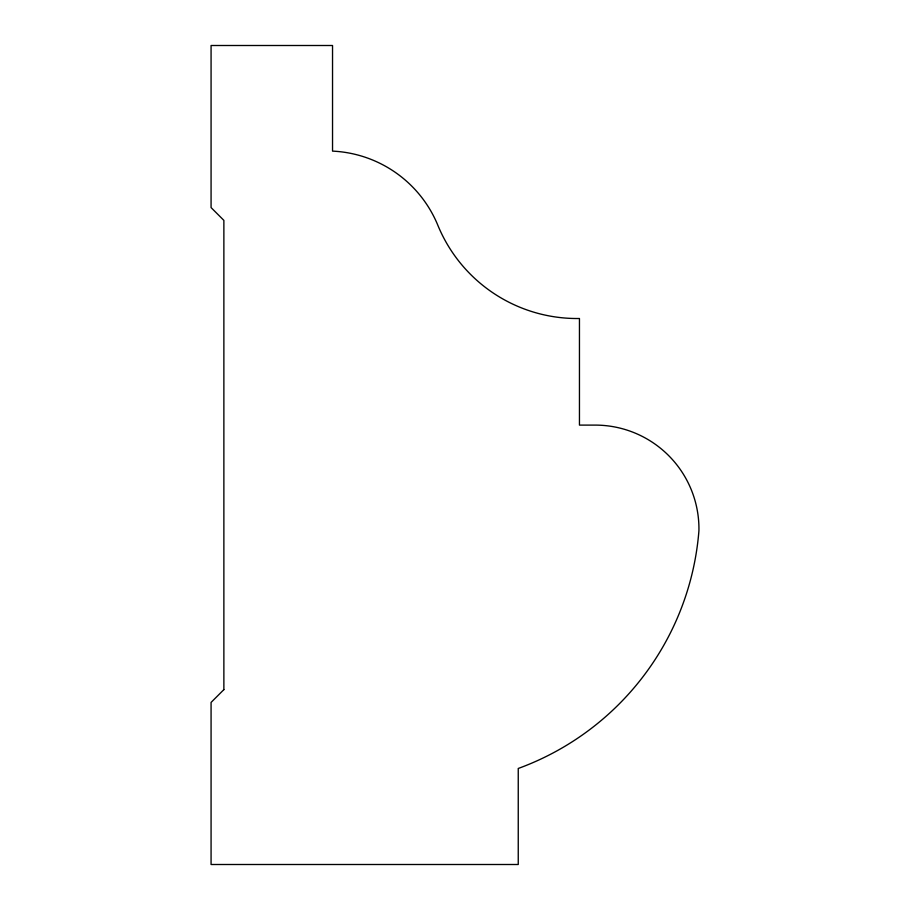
<?xml version="1.0" encoding="UTF-8"?>
<svg xmlns="http://www.w3.org/2000/svg" width="910" height="910" viewBox="0 0 910 910"><rect width="100%" height="100%" fill="white"/><g stroke="black" fill="none" stroke-linecap="round" stroke-linejoin="round"><path stroke-width="1.36" d="M223.871 689.621L211.075 702.418L211.075 864.5L518.245 864.5L518.245 768.472A276.333 276.333 0 0 0 698.926 530.723A103.763 103.763 0 0 0 596.38 425.107L579.454 425.107L579.454 318.5A150.525 150.525 0 0 1 438.074 225.839A119.87 119.87 0 0 0 332.537 151.117L332.537 45.5L211.075 45.5L211.075 207.582L223.871 220.379L223.871 689.621"/></g></svg>
